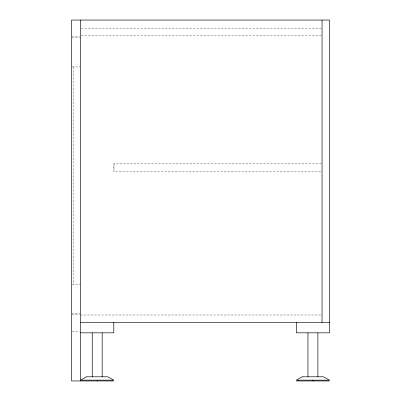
<?xml version="1.0" encoding="UTF-8"?>
<svg xmlns="http://www.w3.org/2000/svg" width="401" height="401" viewBox="0 0 401 401"><rect width="100%" height="100%" fill="white"/><g stroke="black" fill="none" stroke-linecap="round" stroke-linejoin="round"><path stroke-width="0.3" stroke-dasharray="2 1.5" d="M81.243 28.346L321.417 28.346M81.243 35.814L322.043 35.814M71.488 36.641L79.398 36.641M72.095 37.889L80.616 37.889M72.095 66.927L80.616 66.927M321.462 163.788L113.799 163.788L113.799 171.257L321.462 171.257M72.095 284.294L80.616 284.294M71.488 313.331L80.616 313.331M72.095 314.579L79.398 314.579M80.616 314.991L321.417 314.991M72.095 331.171L79.398 331.171M114.049 163.788L114.049 171.257M73.147 66.927L73.147 284.294"/><path stroke-width="0.6" d="M80.616 322.459L329.512 322.459M80.616 332.83L113.799 332.83L113.799 322.459M113.799 380.95L71.488 380.95L71.488 20.05L329.512 20.05L329.512 332.83L296.324 332.83L296.324 322.459M296.324 380.95L329.512 380.95M322.043 20.05L322.043 322.459M317.893 332.83L317.893 376.8M312.92 380.148L312.92 380.95M307.943 332.83L307.943 376.8M102.185 332.83L102.185 376.8M97.207 380.148L97.207 380.95M92.23 332.83L92.23 376.8M80.616 20.05L80.616 380.95M86.591 376.8L80.616 380.148L113.799 380.148L107.824 376.8L86.591 376.8M302.299 376.8L296.324 380.148L329.512 380.148L323.537 376.8L302.299 376.8"/></g></svg>
